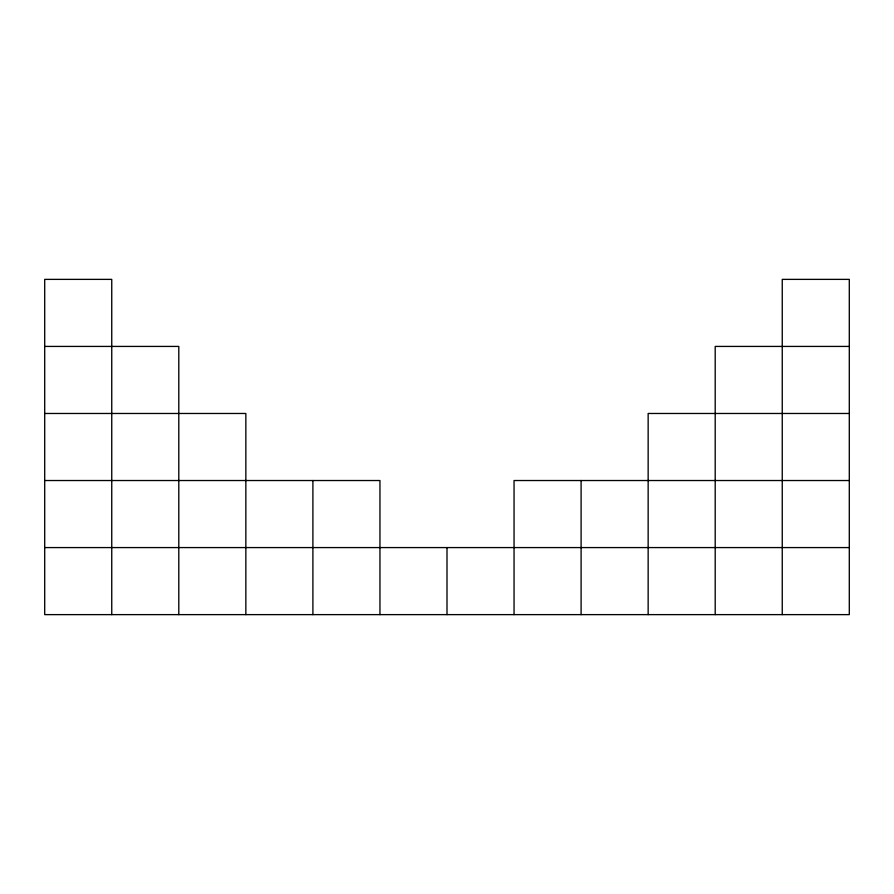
<?xml version="1.0" encoding="UTF-8"?>
<svg xmlns="http://www.w3.org/2000/svg" width="894" height="894" viewBox="0 0 894 894"><rect width="100%" height="100%" fill="white"/><g stroke="black" fill="none" stroke-linecap="round" stroke-linejoin="round"><path stroke-width="1.34" d="M44.7 346.425L178.8 346.425L178.8 614.625M849.3 346.425L715.2 346.425L715.2 614.625M44.7 413.475L245.85 413.475L245.85 614.625M849.3 413.475L648.15 413.475L648.15 614.625M44.7 480.525L379.95 480.525L379.95 614.625M849.3 480.525L514.05 480.525L514.05 614.625M44.7 547.575L849.3 547.575M782.25 614.625L782.25 279.375L849.3 279.375L849.3 614.625L44.7 614.625L44.7 279.375L111.75 279.375L111.75 614.625M581.1 480.525L581.1 614.625M447 547.575L447 614.625M312.9 480.525L312.9 614.625"/></g></svg>
